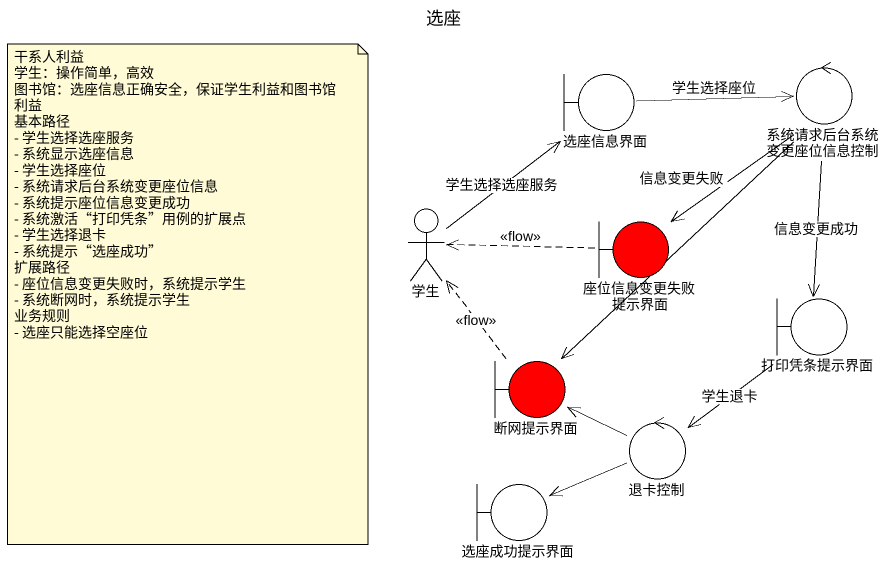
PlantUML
@startuml
title 选座
boundary 选座信息界面
control 系统请求后台系统变更座位信息控制
actor 学生
boundary 座位信息变更失败提示界面 #FF0000
boundary 打印凭条提示界面
boundary 断网提示界面 #FF0000
control 退卡控制
boundary 选座成功提示界面
选座信息界面 -right-> 系统请求后台系统变更座位信息控制 : 学生选择座位
系统请求后台系统变更座位信息控制 --> 座位信息变更失败提示界面 : 信息变更失败
系统请求后台系统变更座位信息控制 --> 打印凭条提示界面 : 信息变更成功
系统请求后台系统变更座位信息控制 --> 断网提示界面
学生 -up-> 选座信息界面 : 学生选择选座服务
座位信息变更失败提示界面 .left.> 学生 : <<flow>>
打印凭条提示界面 --> 退卡控制 : 学生退卡
断网提示界面 .up.> 学生 : <<flow>>
退卡控制 -left-> 断网提示界面
退卡控制 -left-> 选座成功提示界面
note as N1
  干系人利益
  学生：操作简单，高效
  图书馆：选座信息正确安全，保证学生利益和图书馆利益
  基本路径
  - 学生选择选座服务
  - 系统显示选座信息
  - 学生选择座位
  - 系统请求后台系统变更座位信息
  - 系统提示座位信息变更成功
  - 系统激活“打印凭条”用例的扩展点
  - 学生选择退卡
  - 系统提示“选座成功”
  扩展路径
  - 座位信息变更失败时，系统提示学生
  - 系统断网时，系统提示学生
  业务规则
  - 选座只能选择空座位
end note
@enduml
